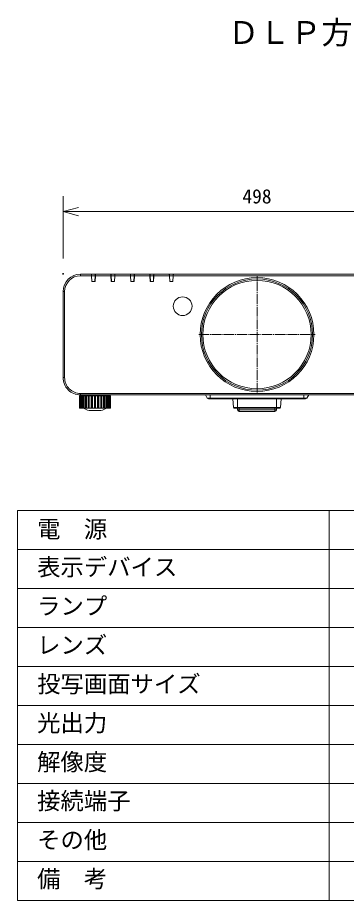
# Model space of a CAD drawing. Units: millimetres, scale not verified. Extents: x -62 to 63, y -56 to 57.
# Drawn here: x -62.5 to -20.3, y -56.5 to 56.8 of the extents above; entities that cross this region are included whole.
import ezdxf
from ezdxf.enums import TextEntityAlignment as Align

# ---------------------------------------------------------------- set-up
doc = ezdxf.new("R2010")
doc.units = ezdxf.units.MM
doc.header["$LTSCALE"] = 0.125
doc.header["$PDMODE"] = 32
doc.header["$PDSIZE"] = 0.0625
doc.linetypes.add('USER1', pattern=[13, 10, -1, 1, -1])
for name, color, linetype, lineweight in [('0-0_0', 7, 'Continuous', 18), ('0-2_WAKU', 1, 'Continuous', 18), ('0-4_GAIKEI', 1, 'Continuous', 18), ('0-5_SUNPO', 7, 'Continuous', 18), ('0-7_KIJUN', 7, 'USER1', 18)]:
    doc.layers.add(name, color=color, linetype=linetype, lineweight=lineweight)
doc.layers.add('0-1_DEFPOINTS', color=7, linetype='Continuous')
doc.layers.add('0-3_MOJI1', color=7, linetype='Continuous')
doc.styles.add('ＭＳ ゴシック', font='')
doc.styles.get('ＭＳ ゴシック').set_extended_font_data('MS Gothic')

# ---------------------------------------------------------------- blocks, each defined once
blk = doc.blocks.new('_OPEN30')
at = {"layer": '0-0_0'}
blk.add_line((0, 0), (-1, 0), dxfattribs=at)
blk.add_lwpolyline([(-1, 0.26795), (0, 0), (-1, -0.26795)], dxfattribs=at)
blk = doc.blocks.new('D6')
at = {"layer": '0-1_DEFPOINTS'}
for p in [(-8.246, 29.0854), (-58.046, 21.0854), (-8.246, 21.0854)]:
    blk.add_point(p, dxfattribs=at)
at = {"layer": '0-5_SUNPO'}
for p, q in [((-58.046, 23.0854), (-58.046, 31.0854)), ((-8.246, 23.0854), (-8.246, 31.0854)), ((-56.046, 29.0854), (-10.246, 29.0854))]:
    blk.add_line(p, q, dxfattribs=at)
at = {"layer": '0-5_SUNPO', "xscale": 2, "yscale": 2, "rotation": 180}
blk.add_blockref('_OPEN30', (-58.046, 29.0854), dxfattribs=at)
at = {"layer": '0-5_SUNPO', "xscale": 2, "yscale": 2}
blk.add_blockref('_OPEN30', (-8.246, 29.0854), dxfattribs=at)
at = {"layer": '0-5_SUNPO', "style": 'ＭＳ ゴシック'}
blk.add_text('498', height=1.833, dxfattribs=at).set_placement((-35.021, 29.5854), align=Align.BOTTOM_LEFT)

msp = doc.modelspace()

# ---------------------------------------------------------------- linework, layer by layer
at = {"layer": '0-2_WAKU', "color": 4}
for p, q in [((62.5183, -6.4957), (-62.4817, -6.4957)), ((-62.4817, -6.4957), (-62.4817, -56.4957)), ((-22.4817, -56.4957), (-22.4817, -6.4957)), ((-62.4817, -56.4957), (62.5183, -56.4957))]:
    msp.add_line(p, q, dxfattribs=at)
at = {"layer": '0-2_WAKU'}
for p, q in [((-62.4817, -11.4957), (62.5183, -11.4957)), ((-62.4817, -16.4957), (62.5183, -16.4957)), ((-62.4817, -21.4957), (62.5183, -21.4957)), ((-62.4817, -26.4957), (62.5183, -26.4957)), ((-62.4817, -31.4957), (62.5183, -31.4957)), ((-62.4817, -36.4957), (62.5183, -36.4957)), ((-62.4817, -41.4957), (62.5183, -41.4957)), ((-62.4817, -46.4957), (62.5183, -46.4957)), ((-62.4817, -51.4957), (62.5183, -51.4957))]:
    msp.add_line(p, q, dxfattribs=at)
at = {"layer": '0-4_GAIKEI', "color": 7}
for p, q in [((-50.5104, 23.8447), (-54.4106, 23.8447)), ((-50.5104, 23.8447), (-50.4902, 23.8447)), ((-50.4902, 23.8447), (-50.0117, 23.8447)), ((-49.9935, 23.7946), (-50.0108, 23.7946)), ((-47.9902, 23.8447), (-47.5117, 23.8447)), ((-45.4902, 23.8447), (-45.0117, 23.8447)), ((-42.9911, 23.7946), (-43.0078, 23.7946)), ((-42.9902, 23.8447), (-42.5117, 23.8447)), ((-56.6506, 10.5847), (-56.6506, 21.6047)), ((-56.607, 10.1447), (-56.6039, 10.1447)), ((-54.5312, 8.2447), (-54.5458, 8.2447)), ((-54.5458, 8.2447), (-54.5458, 6.6447)), ((-54.503, 8.2447), (-54.5312, 8.2447)), ((-54.4731, 8.2447), (-54.503, 8.2447)), ((-54.4301, 8.2447), (-54.4731, 8.2447)), ((-54.4009, 8.2447), (-54.43, 8.2447)), ((-9.0906, 8.3447), (-54.4106, 8.3447)), ((-54.3165, 8.2447), (-54.4009, 8.2447)), ((-54.2468, 8.2447), (-54.3165, 8.2447)), ((-54.218, 8.2447), (-54.2468, 8.2447)), ((-54.0827, 8.2447), (-54.218, 8.2447)), ((-53.9894, 8.2447), (-54.0827, 8.2447)), ((-53.9621, 8.2447), (-53.9894, 8.2447)), ((-53.7819, 8.2447), (-53.9622, 8.2447)), ((-53.6691, 8.2447), (-53.7819, 8.2447)), ((-53.6446, 8.2447), (-53.6691, 8.2447)), ((-53.4273, 8.2447), (-53.6446, 8.2447)), ((-53.2999, 8.2447), (-53.4273, 8.2447)), ((-53.3188, 8.3447), (-53.3188, 8.2447)), ((-53.2793, 8.2447), (-53.2999, 8.2447)), ((-53.039, 8.2447), (-53.2793, 8.2447)), ((-53.0344, 8.2447), (-53.039, 8.2447)), ((-52.898, 8.2447), (-53.0344, 8.2447)), ((-52.8821, 8.2447), (-52.898, 8.2447)), ((-52.6308, 8.2447), (-52.8821, 8.2447)), ((-52.6203, 8.2447), (-52.6308, 8.2447)), ((-52.4809, 8.2447), (-52.6203, 8.2447)), ((-52.4705, 8.2447), (-52.4809, 8.2447)), ((-52.2191, 8.2447), (-52.4705, 8.2447)), ((-52.2032, 8.2447), (-52.2191, 8.2447)), ((-52.0669, 8.2447), (-52.2032, 8.2447)), ((-52.0623, 8.2447), (-52.0669, 8.2447)), ((-51.8219, 8.2447), (-52.0623, 8.2447)), ((-51.8013, 8.2447), (-51.8219, 8.2447)), ((-51.674, 8.2447), (-51.8013, 8.2447)), ((-51.7825, 8.2447), (-51.7825, 8.3447)), ((-51.4566, 8.2447), (-51.674, 8.2447)), ((-51.4322, 8.2447), (-51.4566, 8.2447)), ((-51.3194, 8.2447), (-51.4322, 8.2447)), ((-51.1391, 8.2447), (-51.3194, 8.2447)), ((-51.1119, 8.2447), (-51.1391, 8.2447)), ((-51.0186, 8.2447), (-51.1119, 8.2447)), ((-50.8833, 8.2447), (-51.0186, 8.2447)), ((-50.8545, 8.2447), (-50.8833, 8.2447)), ((-50.7848, 8.2447), (-50.8545, 8.2447)), ((-50.7003, 8.2447), (-50.7848, 8.2447)), ((-50.6712, 8.2447), (-50.7003, 8.2447)), ((-50.6281, 8.2447), (-50.6712, 8.2447)), ((-50.5982, 8.2447), (-50.6281, 8.2447)), ((-50.5701, 8.2447), (-50.5982, 8.2447)), ((-50.5555, 8.2447), (-50.5701, 8.2447)), ((-50.5555, 8.2447), (-50.5555, 6.6447)), ((-54.5458, 6.6447), (-54.5312, 6.6447)), ((-54.5312, 6.6447), (-54.503, 6.6447)), ((-54.503, 6.6447), (-54.4731, 6.6447)), ((-54.4731, 6.6447), (-54.4301, 6.6447)), ((-54.43, 6.6447), (-54.4009, 6.6447)), ((-54.4009, 6.6447), (-54.3165, 6.6447)), ((-54.3165, 6.6447), (-54.2468, 6.6447)), ((-54.2468, 6.6447), (-54.218, 6.6447)), ((-54.218, 6.6447), (-54.0827, 6.6447)), ((-54.0827, 6.6447), (-53.9894, 6.6447)), ((-54.0826, 6.6447), (-54.0827, 6.6447)), ((-53.9894, 6.6447), (-53.9621, 6.6447)), ((-53.9622, 6.6447), (-53.7819, 6.6447)), ((-53.7819, 6.6447), (-53.6691, 6.6447)), ((-53.7819, 6.6447), (-53.7819, 6.6447)), ((-53.6691, 6.6447), (-53.6446, 6.6447)), ((-53.6446, 6.6447), (-53.4273, 6.6447)), ((-53.4273, 6.6447), (-53.2999, 6.6447)), ((-51.7825, 6.3447), (-53.3188, 6.3447)), ((-53.2999, 6.6447), (-53.2793, 6.6447)), ((-53.2793, 6.6447), (-53.039, 6.6447)), ((-53.039, 6.6447), (-53.0344, 6.6447)), ((-53.0344, 6.6447), (-52.898, 6.6447)), ((-52.898, 6.6447), (-52.8821, 6.6447)), ((-52.8821, 6.6447), (-52.6308, 6.6447)), ((-52.6308, 6.6447), (-52.6203, 6.6447)), ((-52.6203, 6.6447), (-52.4809, 6.6447)), ((-52.4809, 6.6447), (-52.4705, 6.6447)), ((-52.4705, 6.6447), (-52.2191, 6.6447)), ((-52.2191, 6.6447), (-52.2032, 6.6447)), ((-52.2032, 6.6447), (-52.0669, 6.6447)), ((-52.0669, 6.6447), (-52.0623, 6.6447)), ((-52.0623, 6.6447), (-51.8219, 6.6447)), ((-51.8219, 6.6447), (-51.8013, 6.6447)), ((-51.8013, 6.6447), (-51.674, 6.6447)), ((-51.674, 6.6447), (-51.4566, 6.6447)), ((-51.4566, 6.6447), (-51.4322, 6.6447)), ((-51.4322, 6.6447), (-51.3194, 6.6447)), ((-51.3194, 6.6447), (-51.1391, 6.6447)), ((-51.1391, 6.6447), (-51.1119, 6.6447)), ((-51.1119, 6.6447), (-51.0186, 6.6447)), ((-51.0186, 6.6447), (-50.8833, 6.6447)), ((-50.8833, 6.6447), (-50.8545, 6.6447)), ((-50.8545, 6.6447), (-50.7848, 6.6447)), ((-50.7848, 6.6447), (-50.7003, 6.6447)), ((-50.7003, 6.6447), (-50.6712, 6.6447)), ((-50.6712, 6.6447), (-50.6281, 6.6447)), ((-50.6281, 6.6447), (-50.5982, 6.6447)), ((-50.5982, 6.6447), (-50.5701, 6.6447)), ((-50.5701, 6.6447), (-50.5555, 6.6447))]:
    msp.add_line(p, q, dxfattribs=at)
at = {"layer": '0-4_GAIKEI'}
for p, q in [((-54.4106, 23.8447), (-54.4106, 23.6447)), ((-52.9911, 23.7946), (-53.0078, 23.7946)), ((-52.9953, 23.5559), (-52.9902, 23.8447)), ((-52.9798, 23.6447), (-52.9902, 23.8447)), ((-52.5117, 23.8447), (-52.5222, 23.6447)), ((-52.5117, 23.8447), (-52.5065, 23.5459)), ((-50.4953, 23.5559), (-50.4902, 23.8447)), ((-50.4798, 23.6447), (-50.4902, 23.8447)), ((-50.0117, 23.8447), (-50.0222, 23.6447)), ((-50.0117, 23.8447), (-50.0065, 23.5459)), ((-47.9953, 23.5559), (-47.9903, 23.8447)), ((-47.9798, 23.6447), (-47.9902, 23.8447)), ((-47.5117, 23.8447), (-47.5222, 23.6447)), ((-47.5117, 23.8447), (-47.5065, 23.5459)), ((-45.4953, 23.5559), (-45.4902, 23.8447)), ((-45.4797, 23.6447), (-45.4902, 23.8447)), ((-45.0117, 23.8447), (-45.0222, 23.6447)), ((-45.0117, 23.8447), (-45.0065, 23.5459)), ((-42.9953, 23.5559), (-42.9902, 23.8447)), ((-42.9798, 23.6447), (-42.9902, 23.8447)), ((-42.5117, 23.8447), (-42.5222, 23.6447)), ((-42.5117, 23.8447), (-42.5065, 23.5459)), ((-52.9999, 23.6447), (-54.4106, 23.6447)), ((-52.5222, 23.6447), (-52.9798, 23.6447)), ((-52.9797, 23.6447), (-52.941, 22.9047)), ((-52.9612, 22.9047), (-52.941, 22.9047)), ((-52.5406, 22.8947), (-52.9606, 22.8947)), ((-52.941, 22.9047), (-52.561, 22.9047)), ((-52.941, 22.9047), (-52.9406, 22.8947)), ((-52.561, 22.9047), (-52.5222, 23.6447)), ((-52.5401, 22.9047), (-52.561, 22.9047)), ((-50.4999, 23.6447), (-52.5013, 23.6447)), ((-50.5026, 23.6946), (-50.4928, 23.6946)), ((-50.4798, 23.6447), (-50.441, 22.9047)), ((-50.0222, 23.6447), (-50.4798, 23.6447)), ((-50.441, 22.9047), (-50.4612, 22.9047)), ((-50.0406, 22.8947), (-50.4606, 22.8947)), ((-50.441, 22.9047), (-50.061, 22.9047)), ((-50.061, 22.9047), (-50.0222, 23.6447)), ((-50.0401, 22.9047), (-50.061, 22.9047)), ((-47.9999, 23.6447), (-50.0013, 23.6447)), ((-48.0026, 23.6946), (-47.9928, 23.6946)), ((-47.9798, 23.6447), (-47.941, 22.9047)), ((-47.5222, 23.6447), (-47.9798, 23.6447)), ((-47.941, 22.9047), (-47.9612, 22.9047)), ((-47.5406, 22.8947), (-47.9606, 22.8947)), ((-47.941, 22.9047), (-47.561, 22.9047)), ((-47.561, 22.9047), (-47.5222, 23.6447)), ((-47.5401, 22.9047), (-47.561, 22.9047)), ((-45.4999, 23.6447), (-47.5013, 23.6447)), ((-45.0222, 23.6447), (-45.4798, 23.6447)), ((-45.4797, 23.6447), (-45.441, 22.9047)), ((-45.441, 22.9047), (-45.4612, 22.9047)), ((-45.0406, 22.8947), (-45.4606, 22.8947)), ((-45.441, 22.9047), (-45.061, 22.9047)), ((-45.061, 22.9047), (-45.0222, 23.6447)), ((-45.0401, 22.9047), (-45.061, 22.9047)), ((-45.0196, 23.6946), (-44.9987, 23.6946)), ((-42.9999, 23.6447), (-45.0013, 23.6447)), ((-42.9798, 23.6447), (-42.941, 22.9047)), ((-42.5222, 23.6447), (-42.9798, 23.6447)), ((-42.941, 22.9047), (-42.9612, 22.9047)), ((-42.5406, 22.8947), (-42.9606, 22.8947)), ((-42.941, 22.9047), (-42.561, 22.9047)), ((-42.5613, 22.8947), (-42.561, 22.9047)), ((-42.561, 22.9047), (-42.5222, 23.6447)), ((-42.561, 22.9047), (-42.5401, 22.9047)), ((-42.5091, 23.6946), (-42.4987, 23.6946)), ((-9.0906, 23.6447), (-42.5013, 23.6447)), ((-56.4506, 21.6047), (-56.6506, 21.6047)), ((-56.4506, 21.6047), (-56.4506, 10.5847)), ((-56.4506, 10.5847), (-56.6506, 10.5847)), ((-54.5312, 8.2447), (-54.5312, 6.6447)), ((-54.503, 8.2447), (-54.503, 6.6447)), ((-54.4731, 8.2447), (-54.4731, 6.6447)), ((-54.43, 8.2447), (-54.43, 6.6447)), ((-54.4106, 8.5447), (-9.0906, 8.5447)), ((-54.4106, 8.5447), (-54.4106, 8.3447)), ((-54.4009, 8.2447), (-54.4009, 6.6447)), ((-54.3165, 8.2447), (-54.3165, 6.6447)), ((-54.2468, 8.2447), (-54.2468, 6.6447)), ((-54.218, 8.2447), (-54.218, 6.6447)), ((-54.0827, 8.2447), (-54.0827, 6.6447)), ((-53.9894, 8.2447), (-53.9894, 6.6447)), ((-53.9622, 8.2447), (-53.9622, 6.6447)), ((-53.7819, 8.2447), (-53.7819, 6.6447)), ((-53.6691, 8.2447), (-53.6691, 6.6447)), ((-53.6446, 8.2447), (-53.6446, 6.6447)), ((-53.4273, 8.2447), (-53.4273, 6.6447)), ((-53.2999, 8.2447), (-53.2999, 6.6447)), ((-53.2793, 8.2447), (-53.2793, 6.6447)), ((-53.039, 8.2447), (-53.039, 6.6447)), ((-53.0344, 8.2447), (-53.0344, 6.6447)), ((-52.898, 8.2447), (-52.898, 6.6447)), ((-52.8821, 8.2447), (-52.8821, 6.6447)), ((-52.6308, 8.2447), (-52.6308, 6.6447)), ((-52.6203, 8.2447), (-52.6203, 6.6447)), ((-52.4809, 8.2447), (-52.4809, 6.6447)), ((-52.4705, 8.2447), (-52.4705, 6.6447)), ((-52.2191, 8.2447), (-52.2191, 6.6447)), ((-52.2032, 8.2447), (-52.2032, 6.6447)), ((-52.0669, 8.2447), (-52.0669, 6.6447)), ((-52.0623, 8.2447), (-52.0623, 6.6447)), ((-51.8219, 8.2447), (-51.8219, 6.6447)), ((-51.8013, 8.2447), (-51.8013, 6.6447)), ((-51.674, 8.2447), (-51.674, 6.6447)), ((-51.4566, 8.2447), (-51.4566, 6.6447)), ((-51.4322, 8.2447), (-51.4322, 6.6447)), ((-51.3194, 8.2447), (-51.3194, 6.6447)), ((-51.1391, 8.2447), (-51.1391, 6.6447)), ((-51.1119, 8.2447), (-51.1119, 6.6447)), ((-51.0186, 8.2447), (-51.0186, 6.6447)), ((-50.8833, 8.2447), (-50.8833, 6.6447)), ((-50.8545, 8.2447), (-50.8545, 6.6447)), ((-50.7848, 8.2447), (-50.7848, 6.6447)), ((-50.7003, 8.2447), (-50.7003, 6.6447)), ((-50.6712, 8.2447), (-50.6712, 6.6447)), ((-50.6281, 8.2447), (-50.6281, 6.6447)), ((-50.5982, 8.2447), (-50.5982, 6.6447)), ((-50.5701, 8.2447), (-50.5701, 6.6447)), ((-38.1492, 7.9447), (-38.3802, 8.3447)), ((-38.1492, 7.9447), (-37.7506, 7.9447)), ((-37.7506, 7.9447), (-37.7506, 8.3447)), ((-37.7506, 7.9447), (-37.7506, 7.8447)), ((-25.7506, 7.9447), (-25.7506, 8.3447)), ((-25.7506, 7.9447), (-25.7506, 7.8447)), ((-25.352, 7.9447), (-25.1211, 8.3447)), ((-34.7586, 6.736), (-34.8556, 7.8447)), ((-29.2506, 6.736), (-29.2506, 7.8447)), ((-28.7426, 6.736), (-28.6456, 7.8447)), ((-34.2506, 6.4447), (-34.2506, 6.6447)), ((-34.2506, 6.4447), (-34.0506, 6.4447)), ((-34.0506, 6.4447), (-34.0506, 6.2447)), ((-29.4506, 6.2447), (-34.0506, 6.2447)), ((-29.4506, 6.4447), (-29.2506, 6.4447)), ((-29.4506, 6.2447), (-29.4506, 6.4447)), ((-29.2506, 6.6447), (-29.2506, 6.4447))]:
    msp.add_line(p, q, dxfattribs=at)
for points in [[(-52.9606, 22.8947), (-52.9999, 23.6447), (-53.0104, 23.8447)], [(-52.4908, 23.8447), (-52.5013, 23.6447), (-52.5406, 22.8947)], [(-50.4606, 22.8947), (-50.4999, 23.6447), (-50.5104, 23.8447)], [(-49.9908, 23.8447), (-50.0013, 23.6447), (-50.0406, 22.8947)], [(-47.9606, 22.8947), (-47.9999, 23.6447), (-48.0104, 23.8447)], [(-47.4908, 23.8447), (-47.5013, 23.6447), (-47.5406, 22.8947)], [(-45.4606, 22.8947), (-45.4999, 23.6447), (-45.5104, 23.8447)], [(-44.9908, 23.8447), (-45.0013, 23.6447), (-45.0406, 22.8947)], [(-42.9606, 22.8947), (-42.9999, 23.6447), (-43.0104, 23.8447)], [(-42.4908, 23.8447), (-42.5013, 23.6447), (-42.5406, 22.8947)], [(-37.7506, 7.9447), (-25.7506, 7.9447), (-25.352, 7.9447)], [(-25.5252, 7.8447), (-25.7506, 7.8447), (-37.7506, 7.8447), (-37.976, 7.8447)], [(-34.7586, 6.736), (-34.2506, 6.736), (-34.2506, 7.8447)], [(-28.8423, 6.6447), (-29.2506, 6.6447), (-34.2506, 6.6447), (-34.659, 6.6447)], [(-34.2506, 6.6447), (-34.2506, 6.736), (-29.2506, 6.736)], [(-34.0506, 6.6447), (-34.0506, 6.4447), (-29.4506, 6.4447), (-29.4506, 6.6447)], [(-29.2506, 6.6447), (-29.2506, 6.736), (-28.7427, 6.736)]]:
    msp.add_lwpolyline(points, dxfattribs=at)
at = {"layer": '0-4_GAIKEI', "color": 7}
for points in [[(-50.0117, 23.8447), (-49.9908, 23.8447), (-48.0104, 23.8447), (-47.9902, 23.8447)], [(-47.5117, 23.8447), (-47.4908, 23.8447), (-45.5104, 23.8447), (-45.4902, 23.8447)], [(-45.0117, 23.8447), (-44.9908, 23.8447), (-43.0104, 23.8447), (-42.9902, 23.8447)], [(-42.5117, 23.8447), (-42.4908, 23.8447), (-9.0906, 23.8447)]]:
    msp.add_lwpolyline(points, dxfattribs=at)
at = {"layer": '0-4_GAIKEI'}
for centre, radius in [((-31.7506, 16.0947), 7.3018), ((-41.3006, 19.7347), 1.2024)]:
    msp.add_circle(centre, radius, dxfattribs=at)
at = {"layer": '0-4_GAIKEI', "color": 7}
for radius in [7.1325, 6.95]:
    msp.add_circle((-31.7506, 16.0947), radius, dxfattribs=at)
for centre, radius, start, end in [((-54.4106, 21.6047), 2.24, 89.99998, 179.99996), ((-56.3549, 22.2223), 0.2, 162.37704, 177.35395), ((-54.4106, 10.5847), 2.24, 179.99996, 270), ((-55.018, 8.6896), 0.25, 252.22949, 257.07368), ((-52.5506, 9.2447), 3, 240.0735, 255.16483), ((-52.5506, 9.2447), 3, 284.83512, 299.92645)]:
    msp.add_arc(centre, radius, start, end, dxfattribs=at)
at = {"layer": '0-4_GAIKEI'}
for centre, radius, start, end in [((-54.4106, 21.6047), 2.04, 89.99998, 179.99996), ((-54.4106, 10.5847), 2.04, 179.99996, 270), ((-37.976, 8.0447), 0.2, 209.99996, 270), ((-25.5252, 8.0447), 0.2, 270, 329.99999), ((-34.659, 6.7447), 0.1, 184.99999, 270), ((-34.0506, 6.4447), 0.2, 179.99996, 270), ((-29.4506, 6.4447), 0.2, 270, 359.99998), ((-28.8423, 6.7447), 0.1, 270, 355.00001)]:
    msp.add_arc(centre, radius, start, end, dxfattribs=at)
at = {"layer": '0-7_KIJUN'}
for p, q in [((-31.7506, 8.6447), (-31.7506, 23.5447)), ((-39.2006, 16.0947), (-24.3006, 16.0947))]:
    msp.add_line(p, q, dxfattribs=at)

# ---------------------------------------------------------------- block references
at = {"layer": '0-5_SUNPO'}
msp.add_blockref('D6', (1.3954, 2.7831), dxfattribs=at)

# ---------------------------------------------------------------- texts
at = {"layer": '0-3_MOJI1', "style": 'ＭＳ ゴシック'}
for s, height, p in [('ＤＬＰ方式プロジェクター', 2.933, (-35.4817, 52.5043)), ('電\u3000源', 2.199, (-59.9817, -10.6277)), ('表示デバイス', 2.199, (-59.9817, -15.4957)), ('ランプ', 2.199, (-59.9817, -20.4957)), ('レンズ', 2.199, (-59.9817, -25.4957)), ('投写画面サイズ', 2.199, (-59.9817, -30.4957)), ('光出力', 2.199, (-59.9817, -35.4957)), ('解像度', 2.199, (-59.9817, -40.4957)), ('接続端子', 2.199, (-59.9817, -45.4957)), ('その他', 2.199, (-59.9817, -50.4957)), ('備\u3000考', 2.199, (-59.9817, -55.4957))]:
    msp.add_text(s, height=height, dxfattribs=at).set_placement(p, align=Align.BOTTOM_LEFT)

doc.saveas('drawing.dxf')
